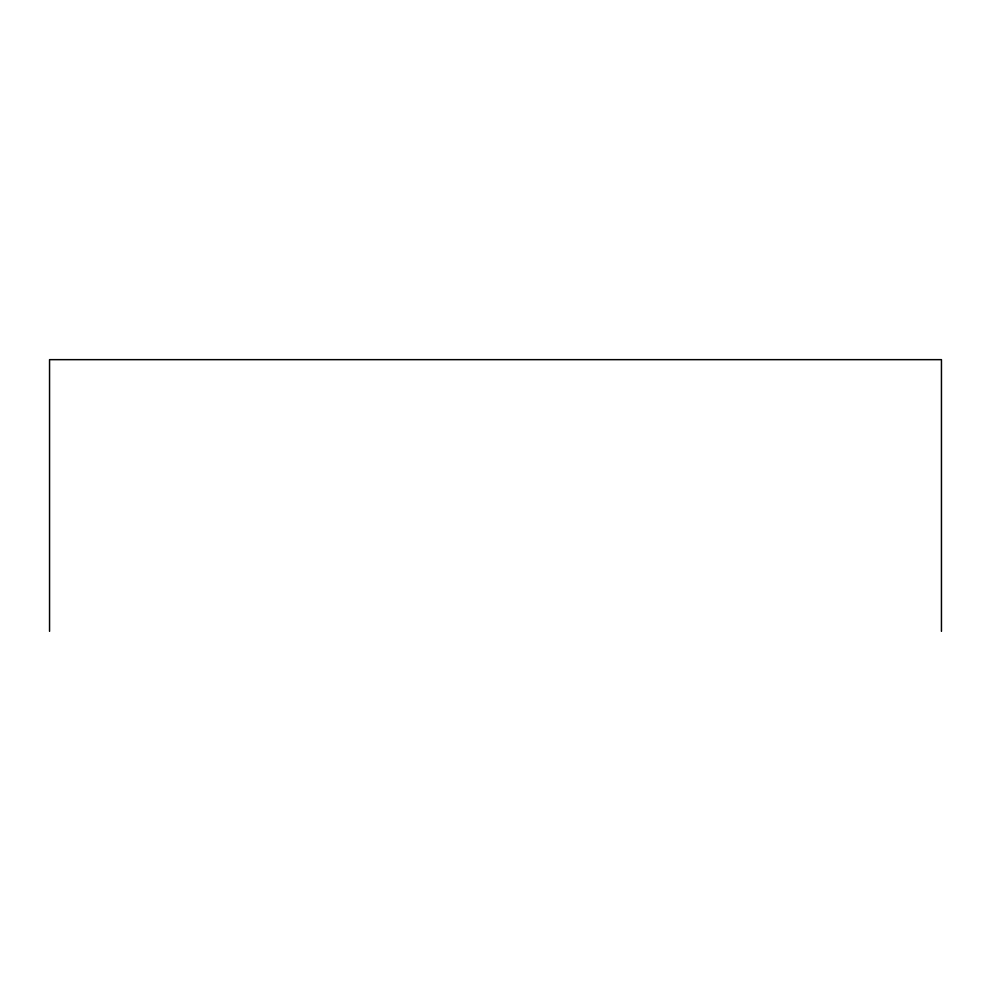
<?xml version="1.0" encoding="UTF-8"?>
<svg xmlns="http://www.w3.org/2000/svg" width="991" height="991" viewBox="0 0 991 991"><rect width="100%" height="100%" fill="white"/><g stroke="black" fill="none" stroke-linecap="round" stroke-linejoin="round"><path stroke-width="1.49" d="M941.45 631.341L941.45 359.659L49.55 359.659L49.55 631.341"/></g></svg>
